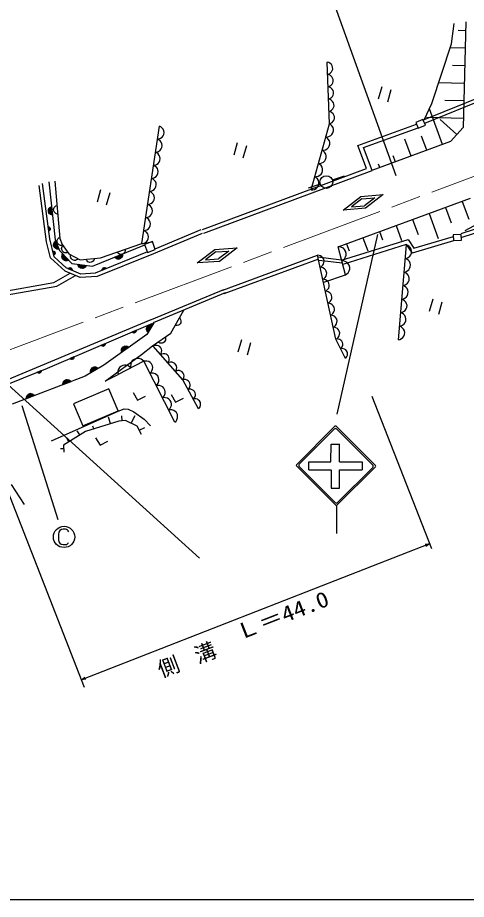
# Model space of a CAD drawing. Units: millimetres, scale not verified. Extents: x 274551 to 914551, y 119061 to 479061.
# Drawn here: x 329977 to 382431, y 304061 to 407203 of the extents above; entities that cross this region are included whole.
import ezdxf
from ezdxf.enums import TextEntityAlignment as Align

# ---------------------------------------------------------------- set-up
doc = ezdxf.new("R2010")
doc.units = ezdxf.units.MM
doc.header["$LTSCALE"] = 1000
doc.linetypes.add('CHAIN', pattern=[18.5, 12, -1.5, 3.5, -1.5])
for name, color, linetype, lineweight in [('M-BGD', 7, 'Continuous', 25), ('M-BMK', 2, 'CHAIN', 13), ('M-TTL-BAND', 7, 'Continuous', 25)]:
    doc.layers.add(name, color=color, linetype=linetype, lineweight=lineweight)
doc.styles.add('ＭＳ ゴシック', font='')
doc.styles.get('ＭＳ ゴシック').set_extended_font_data('MS Gothic')

# ---------------------------------------------------------------- blocks, each defined once
blk = doc.blocks.new('BUHIN52')
at = {"color": 7, "linetype": 'Continuous', "lineweight": 25}
blk.add_lwpolyline([(-212, -774), (-18, -765), (158, -713), (370, -609), (510, -464), (618, -298), (683, -58), (675, 140), (629, 336), (500, 533), (373, 664), (212, 774)], dxfattribs=at)
blk = doc.blocks.new('BUHIN53')
at = {"color": 7, "linetype": 'Continuous', "lineweight": 25}
blk.add_lwpolyline([(25, -721), (189, -661), (327, -570), (480, -424), (561, -262), (610, -91), (602, 133), (542, 300), (450, 456), (286, 591), (143, 669), (-25, 721)], dxfattribs=at)
blk = doc.blocks.new('BUHIN54')
at = {"color": 7, "linetype": 'Continuous', "lineweight": 25}
blk.add_lwpolyline([(281, -566), (390, -459), (467, -336), (536, -164), (542, -6), (519, 148), (432, 324), (323, 436), (194, 526), (14, 575), (-128, 585), (-281, 566)], dxfattribs=at)
blk = doc.blocks.new('BUHIN55')
at = {"color": 7, "linetype": 'Continuous', "lineweight": 25}
blk.add_lwpolyline([(152, -700), (301, -613), (420, -499), (544, -329), (595, -157), (611, 19), (564, 236), (476, 389), (359, 525), (175, 628), (21, 679), (-152, 700)], dxfattribs=at)
blk = doc.blocks.new('BUHIN56')
at = {"color": 7, "linetype": 'Continuous', "lineweight": 25}
blk.add_lwpolyline([(-67, -792), (120, -748), (282, -666), (469, -526), (579, -360), (654, -179), (675, 66), (632, 257), (552, 439), (391, 609), (244, 713), (67, 792)], dxfattribs=at)
blk = doc.blocks.new('BUHIN61')
at = {"color": 7, "linetype": 'Continuous', "lineweight": 25}
blk.add_lwpolyline([(214, -822), (387, -711), (522, -571), (661, -363), (712, -157), (724, 52), (657, 307), (545, 484), (400, 639), (177, 753), (-8, 806), (-214, 822)], dxfattribs=at)
blk = doc.blocks.new('BUHIN70')
at = {"color": 7, "linetype": 'Continuous', "lineweight": 25}
for p, q in [((-346, 881), (-763, -560)), ((343, -880), (760, 561))]:
    blk.add_line(p, q, dxfattribs=at)
blk = doc.blocks.new('BUHIN81')
at = {"color": 7, "linetype": 'Continuous', "lineweight": 25}
blk.add_lwpolyline([(749, 389), (603, 532), (438, 632), (206, 720), (-6, 725), (-211, 689), (-443, 569), (-590, 421), (-708, 246), (-768, 5), (-779, -186), (-749, -389)], dxfattribs=at)
blk = doc.blocks.new('BUHIN82')
at = {"color": 7, "linetype": 'Continuous', "lineweight": 25}
blk.add_lwpolyline([(364, -713), (501, -576), (596, -419), (682, -200), (688, 1), (656, 196), (543, 417), (403, 557), (238, 670), (10, 729), (-171, 740), (-364, 713)], dxfattribs=at)
blk = doc.blocks.new('BUHIN83')
at = {"color": 7, "linetype": 'Continuous', "lineweight": 25}
blk.add_lwpolyline([(436, -492), (517, -355), (561, -211), (584, -19), (547, 142), (481, 290), (346, 443), (207, 526), (51, 582), (-142, 582), (-288, 553), (-436, 492)], dxfattribs=at)
blk = doc.blocks.new('BUHIN84')
at = {"color": 7, "linetype": 'Continuous', "lineweight": 25}
blk.add_lwpolyline([(305, -564), (412, -451), (485, -324), (549, -147), (550, 13), (521, 169), (426, 343), (312, 453), (178, 540), (-6, 583), (-151, 589), (-305, 564)], dxfattribs=at)
blk = doc.blocks.new('BUHIN85')
at = {"color": 7, "linetype": 'Continuous', "lineweight": 25}
blk.add_lwpolyline([(-113, -764), (71, -733), (234, -663), (424, -539), (541, -384), (624, -213), (659, 24), (629, 212), (562, 393), (416, 567), (280, 677), (113, 764)], dxfattribs=at)
blk = doc.blocks.new('BUHIN74')
at = {"color": 7, "linetype": 'Continuous', "lineweight": 25}
blk.add_lwpolyline([(-621, 551), (-98, -339), (819, 134)], dxfattribs=at)
blk = doc.blocks.new('BUHIN114')
at = {"color": 7, "linetype": 'Continuous', "lineweight": 25}
for p, q in [((-466, -111), (421, 228)), ((376, 278), (-465, -44)), ((-452, 28), (316, 322)), ((251, 364), (-428, 104)), ((-394, 184), (171, 400)), ((39, 416), (-309, 283))]:
    blk.add_line(p, q, dxfattribs=at)
blk.add_lwpolyline([(-467, -179), (-471, -57), (-452, 55), (-400, 192), (-319, 287), (-223, 365), (-78, 420), (45, 427), (170, 410), (300, 342), (391, 273), (467, 179)], close=True, dxfattribs=at)
blk = doc.blocks.new('BUHIN115')
at = {"color": 7, "linetype": 'Continuous', "lineweight": 25}
for p, q in [((231, 64), (-206, -122)), ((-183, -146), (232, 31)), ((226, -6), (-152, -167)), ((-119, -186), (216, -44)), ((200, -85), (-78, -203)), ((-12, -209), (160, -136))]:
    blk.add_line(p, q, dxfattribs=at)
blk.add_lwpolyline([(230, 98), (234, 37), (227, -19), (203, -89), (165, -138), (118, -178), (47, -208), (-15, -214), (-77, -208), (-144, -177), (-190, -143), (-230, -98)], close=True, dxfattribs=at)
blk = doc.blocks.new('BUHIN116')
at = {"color": 7, "linetype": 'Continuous', "lineweight": 25}
for p, q in [((232, 61), (-208, -119)), ((-185, -143), (232, 27)), ((226, -9), (-155, -164)), ((-122, -185), (215, -47)), ((199, -88), (-81, -202)), ((-15, -209), (158, -138))]:
    blk.add_line(p, q, dxfattribs=at)
blk.add_lwpolyline([(232, 94), (235, 33), (226, -23), (202, -92), (162, -140), (115, -180), (43, -209), (-18, -214), (-80, -207), (-146, -174), (-192, -140), (-232, -94)], close=True, dxfattribs=at)
blk = doc.blocks.new('BUHIN347')
at = {"color": 7, "linetype": 'Continuous', "lineweight": 25}
blk.add_circle((0, 0), 746, dxfattribs=at)
blk = doc.blocks.new('BUHIN352')
at = {"color": 7, "linetype": 'Continuous', "lineweight": 25}
blk.add_lwpolyline([(550, 594), (500, 712), (412, 800), (294, 869), (150, 906), (-94, 906), (-288, 869), (-488, 731), (-606, 556), (-656, 306), (-656, -306), (-606, -569), (-512, -725), (-331, -856), (-106, -906), (131, -906), (312, -888), (406, -831), (494, -750), (531, -662)], dxfattribs=at)
blk.add_circle((0, 0), 1244, dxfattribs=at)

msp = doc.modelspace()

# ---------------------------------------------------------------- linework, layer by layer
at = {"layer": 'M-BGD'}
for p, q in [((361103, 425098), (374178, 388756)), ((380682, 404153), (381018, 406519)), ((382388, 406706), (382067, 394370)), ((382362, 405678), (381457, 405702)), ((378386, 397178), (380682, 404153)), ((382308, 403622), (380557, 403668)), ((366425, 394786), (366175, 401997)), ((382254, 401566), (380816, 401604)), ((388271, 399649), (377391, 395194)), ((388363, 399255), (377549, 394827)), ((382201, 399510), (379158, 399590)), ((377511, 395262), (378386, 397178)), ((382147, 397454), (379934, 397512)), ((379646, 392364), (378110, 396536)), ((377350, 395290), (376519, 394933)), ((377640, 394614), (377350, 395290)), ((382094, 395398), (377759, 395511)), ((381315, 393536), (379375, 395285)), ((344509, 380763), (346541, 394517)), ((364305, 387043), (366425, 394786)), ((369736, 392264), (376599, 394746)), ((370412, 392003), (376787, 394308)), ((376519, 394933), (376809, 394258)), ((376809, 394258), (377640, 394614)), ((382067, 394370), (380563, 392702)), ((351239, 343972), (296355, 393693)), ((375975, 391014), (375248, 392989)), ((377810, 391689), (377200, 393349)), ((370745, 389550), (369736, 392264)), ((371405, 389332), (370412, 392003)), ((380563, 392702), (371388, 389326)), ((374140, 390338), (373878, 391050)), ((372305, 389663), (372160, 390058)), ((351594, 382419), (370745, 389550)), ((351731, 382006), (371405, 389332)), ((333642, 388008), (334346, 381197)), ((334328, 388090), (334892, 381356)), ((366771, 388217), (368185, 388716)), ((333364, 380994), (332493, 387577)), ((333734, 381339), (332877, 387813)), ((365350, 387736), (363923, 387274)), ((367443, 380400), (382909, 386066)), ((368029, 384692), (370089, 386295)), ((370202, 386003), (369003, 385069)), ((370089, 386295), (372691, 386500)), ((370202, 386003), (371718, 386122)), ((371718, 386122), (370518, 385189)), ((372691, 386500), (370631, 384897)), ((333602, 384748), (333640, 384377)), ((333714, 384269), (333652, 384871)), ((333708, 384940), (333783, 384216)), ((333850, 384173), (333765, 384991)), ((333823, 385037), (333916, 384142)), ((333981, 384124), (333883, 385069)), ((370631, 384897), (368029, 384692)), ((369003, 385069), (370518, 385189)), ((380009, 385004), (380667, 383208)), ((381815, 381956), (391718, 385189)), ((381837, 381502), (391817, 384760)), ((381942, 385712), (382703, 383635)), ((378076, 384295), (379150, 381365)), ((333580, 382739), (333643, 382268)), ((333672, 382285), (333613, 382731)), ((333646, 382716), (333700, 382309)), ((333728, 382335), (333681, 382696)), ((333716, 382670), (333755, 382370)), ((374209, 382879), (374846, 381141)), ((376143, 383587), (376787, 381828)), ((384348, 383414), (382260, 382280)), ((333779, 382433), (333754, 382617)), ((345429, 379417), (351582, 382003)), ((346046, 380148), (351428, 382410)), ((372062, 381820), (367280, 360809)), ((372276, 382171), (372634, 381193)), ((381820, 381846), (380904, 381802)), ((380904, 381802), (380936, 381141)), ((381852, 381185), (381820, 381846)), ((333832, 379092), (333364, 380994)), ((334258, 379209), (333734, 381339)), ((334187, 380611), (334332, 380268)), ((334434, 380187), (334199, 380744)), ((334232, 380826), (334515, 380156)), ((334592, 380134), (334272, 380892)), ((334314, 380953), (334664, 380124)), ((334346, 381197), (334862, 379977)), ((334731, 380125), (334362, 381000)), ((334892, 381356), (335166, 380678)), ((335166, 380678), (335953, 379578)), ((338710, 378140), (344834, 380616)), ((339665, 379115), (344509, 380763)), ((344513, 380790), (345716, 380995)), ((345733, 381001), (344816, 380665)), ((344816, 380665), (345155, 379741)), ((346072, 380077), (345733, 381001)), ((367855, 378816), (375611, 381259)), ((375406, 380670), (368006, 378339)), ((368410, 380754), (368720, 379906)), ((370343, 381462), (370900, 379941)), ((374482, 369527), (375426, 380609)), ((375406, 380670), (376094, 379655)), ((375611, 381259), (376302, 380239)), ((380938, 381100), (376094, 379655)), ((376302, 380239), (380913, 381615)), ((380936, 381141), (381852, 381185)), ((334120, 379900), (334233, 379439)), ((334261, 379458), (334153, 379895)), ((334188, 379885), (334286, 379485)), ((334311, 379515), (334224, 379868)), ((334262, 379846), (334334, 379552)), ((334350, 379617), (334306, 379798)), ((334862, 379977), (336328, 378434)), ((335953, 379578), (337276, 378884)), ((345138, 379789), (339045, 377326)), ((345155, 379741), (346072, 380077)), ((350962, 378514), (353040, 380092)), ((353150, 379799), (351939, 378880)), ((353040, 380092), (355644, 380266)), ((353150, 379799), (354667, 379900)), ((354667, 379900), (353456, 378981)), ((355644, 380266), (353566, 378688)), ((368299, 377112), (367443, 380400)), ((333832, 379092), (335531, 377551)), ((335658, 377940), (334258, 379209)), ((335577, 378771), (335160, 379209)), ((335162, 379298), (335663, 378770)), ((335743, 378777), (335177, 379373)), ((335194, 379445), (335814, 378793)), ((335196, 379081), (335452, 378811)), ((335877, 378818), (335222, 379507)), ((337276, 378884), (339665, 379115)), ((345467, 379433), (339288, 376934)), ((342236, 379498), (341355, 379142)), ((341402, 379094), (342236, 379431)), ((342225, 379359), (341463, 379051)), ((341528, 379010), (342202, 379282)), ((342170, 379202), (341609, 378975)), ((341741, 378961), (342087, 379101)), ((353566, 378688), (350962, 378514)), ((351939, 378880), (353456, 378981)), ((353951, 375314), (365037, 379402)), ((365132, 378966), (354090, 374895)), ((367164, 369600), (365038, 379400)), ((365077, 379220), (367836, 378890)), ((367944, 378475), (365167, 378806)), ((337301, 376792), (335531, 377551)), ((337368, 377206), (335658, 377940)), ((335919, 377861), (336356, 377674)), ((336357, 377708), (335943, 377885)), ((335973, 377907), (336351, 377744)), ((336342, 377782), (336008, 377925)), ((336048, 377942), (336326, 377823)), ((336284, 377875), (336113, 377948)), ((336328, 378434), (338710, 378140)), ((337983, 378167), (337040, 378283)), ((337057, 378218), (337951, 378108)), ((337906, 378051), (337089, 378151)), ((337126, 378084), (337848, 377995)), ((337781, 377940), (337181, 378014)), ((337290, 377938), (337659, 377892)), ((340266, 377887), (339849, 377719)), ((339849, 377685), (340289, 377863)), ((339855, 377755), (340236, 377909)), ((340203, 377929), (339866, 377793)), ((339882, 377833), (340163, 377946)), ((340096, 377953), (339924, 377884)), ((334224, 376214), (336130, 377295)), ((334572, 375790), (336753, 377027)), ((339288, 376934), (337301, 376792)), ((339045, 377326), (337368, 377206)), ((365760, 376267), (368302, 377101)), ((326309, 374349), (334572, 375790)), ((326474, 374862), (334224, 376214)), ((345611, 371882), (354077, 375408)), ((354234, 374995), (345803, 371483)), ((347868, 370297), (349416, 372988)), ((327536, 364320), (345599, 371877)), ((333448, 366218), (345767, 371457)), ((345884, 371517), (345061, 370137)), ((345049, 370727), (345359, 371247)), ((345245, 371178), (345054, 370858)), ((345445, 371268), (345072, 370644)), ((345100, 370569), (345521, 371275)), ((345595, 371277), (345134, 370504)), ((345175, 370451), (345662, 371267)), ((345747, 368800), (347868, 370297)), ((345061, 370137), (340058, 366569)), ((368288, 367337), (367164, 369600)), ((342115, 368266), (342784, 368743)), ((342711, 368768), (342119, 368346)), ((342853, 368716), (342120, 368193)), ((342132, 368431), (342624, 368783)), ((342136, 368128), (342910, 368679)), ((342492, 368765), (342189, 368549)), ((344450, 367813), (345742, 368795)), ((349296, 364834), (345804, 368774)), ((340212, 364688), (344450, 367813)), ((327835, 363933), (333448, 366218)), ((340058, 366569), (337870, 365254)), ((338514, 365860), (339219, 366283)), ((339285, 366250), (338514, 365787)), ((339148, 366314), (338524, 365939)), ((338524, 365720), (339339, 366209)), ((338544, 366023), (339062, 366335)), ((338929, 366328), (338610, 366136)), ((344712, 367006), (341717, 365450)), ((348356, 359874), (344712, 367006)), ((337870, 365254), (329338, 361988)), ((341704, 365431), (340212, 364688)), ((351125, 361453), (349296, 364834)), ((340638, 363779), (336500, 362019)), ((341728, 361218), (340638, 363779)), ((337798, 328825), (324829, 362047)), ((371373, 362933), (378339, 345090)), ((330475, 361824), (334678, 348493)), ((333922, 357702), (341740, 361174)), ((336500, 362019), (337590, 359457)), ((337590, 359457), (341728, 361218)), ((341716, 361164), (342438, 361428)), ((342438, 361428), (342891, 361417)), ((342891, 361417), (343555, 361075)), ((343555, 361075), (344777, 360216)), ((341813, 360017), (337899, 358790)), ((340835, 359710), (340599, 360461)), ((342603, 360076), (341813, 360017)), ((342208, 360046), (342164, 360638)), ((343930, 359420), (342603, 360076)), ((343267, 359748), (343714, 360653)), ((344777, 360216), (345514, 359453)), ((338878, 359097), (338774, 359426)), ((344449, 358449), (343930, 359420)), ((344190, 358934), (344831, 359277)), ((367064, 359399), (362562, 354897)), ((366994, 359074), (362888, 354968)), ((371808, 354798), (367206, 359399)), ((371482, 354868), (367277, 359074)), ((337899, 358790), (335329, 357191)), ((335971, 357591), (335714, 358005)), ((337256, 358390), (336947, 358887)), ((335329, 357191), (335389, 356372)), ((366590, 355259), (366612, 357324)), ((366612, 357324), (367611, 357324)), ((367611, 355259), (367611, 357324)), ((335359, 356782), (334969, 356753)), ((364003, 355259), (366590, 355259)), ((364003, 354306), (364003, 355259)), ((367611, 355259), (370244, 355259)), ((370244, 355259), (370244, 354306)), ((362562, 354756), (367164, 350154)), ((362888, 354685), (367093, 350479)), ((364003, 354306), (366579, 354306)), ((366612, 354306), (366612, 352173)), ((367306, 350154), (371808, 354656)), ((371482, 354586), (367376, 350479)), ((367611, 352173), (367611, 354306)), ((367611, 354306), (370244, 354306)), ((329204, 352577), (330727, 350234)), ((366612, 352173), (367611, 352173)), ((367236, 350125), (367236, 346850)), ((378124, 345641), (337434, 329757))]:
    msp.add_line(p, q, dxfattribs=at)
for points in [[(334045, 384105), (333927, 384133), (333824, 384180), (333704, 384266), (333633, 384369), (333584, 384482), (333568, 384636), (333593, 384757), (333642, 384873), (333741, 384981), (333832, 385051), (333942, 385100)], [(333548, 382748), (333607, 382735), (333659, 382713), (333720, 382672), (333757, 382621), (333784, 382566), (333794, 382489), (333783, 382428), (333760, 382370), (333712, 382314), (333668, 382278), (333613, 382252)], [(334799, 380126), (334677, 380118), (334565, 380133), (334426, 380180), (334328, 380258), (334247, 380352), (334187, 380495), (334176, 380618), (334188, 380742), (334252, 380875), (334318, 380968), (334410, 381048)], [(334087, 379905), (334147, 379899), (334201, 379883), (334266, 379848), (334309, 379802), (334341, 379750), (334359, 379674), (334355, 379613), (334339, 379552), (334298, 379492), (334257, 379451), (334206, 379419)], [(335939, 378843), (335829, 378793), (335718, 378767), (335571, 378762), (335452, 378801), (335344, 378860), (335237, 378972), (335183, 379083), (335151, 379204), (335164, 379351), (335193, 379461), (335251, 379568)], [(342236, 379566), (342242, 379444), (342225, 379332), (342176, 379194), (342097, 379097), (342002, 379018), (341858, 378960), (341735, 378951), (341610, 378965), (341479, 379030), (341387, 379098), (341309, 379191)], [(335895, 377838), (335936, 377883), (335982, 377916), (336049, 377947), (336111, 377953), (336172, 377947), (336244, 377917), (336290, 377876), (336329, 377827), (336352, 377757), (336360, 377701), (336355, 377641)], [(338015, 378226), (337962, 378117), (337893, 378027), (337782, 377930), (337666, 377884), (337545, 377861), (337391, 377880), (337279, 377931), (337177, 378004), (337094, 378126), (337046, 378230), (337023, 378348)], [(339849, 377651), (339846, 377712), (339855, 377768), (339879, 377837), (339919, 377886), (339966, 377925), (340038, 377954), (340100, 377959), (340162, 377952), (340228, 377919), (340274, 377885), (340313, 377839)], [(345216, 370397), (345138, 370491), (345084, 370590), (345039, 370730), (345044, 370855), (345072, 370975), (345151, 371109), (345244, 371190), (345352, 371254), (345496, 371281), (345610, 371283), (345728, 371256)], [(342152, 368062), (342118, 368179), (342108, 368292), (342124, 368438), (342179, 368551), (342252, 368650), (342379, 368740), (342496, 368777), (342620, 368792), (342764, 368759), (342869, 368715), (342966, 368643)], [(338535, 365654), (338510, 365773), (338509, 365886), (338536, 366031), (338600, 366139), (338681, 366231), (338814, 366311), (338934, 366340), (339059, 366345), (339199, 366301), (339301, 366248), (339392, 366169)]]:
    msp.add_lwpolyline(points, close=True, dxfattribs=at)
for points in [[(334651, 384225), (334533, 384255), (334431, 384307), (334314, 384392), (334245, 384497), (334200, 384611), (334187, 384765), (334212, 384885), (334263, 385000), (334364, 385106), (334456, 385174), (334568, 385221)], [(335216, 380553), (335095, 380547), (334982, 380566), (334844, 380613), (334747, 380693), (334671, 380789), (334613, 380932), (334601, 381054), (334615, 381179), (334681, 381310), (334749, 381403), (334841, 381480)], [(335850, 379721), (335733, 379687), (335619, 379679), (335475, 379692), (335362, 379746), (335265, 379822), (335175, 379948), (335135, 380064), (335120, 380188), (335152, 380331), (335197, 380437), (335268, 380534)], [(342561, 380100), (342560, 379978), (342534, 379867), (342480, 379732), (342395, 379640), (342295, 379569), (342148, 379519), (342026, 379514), (341902, 379535), (341775, 379608), (341687, 379681), (341614, 379778)], [(337057, 378999), (336968, 378916), (336870, 378857), (336735, 378804), (336609, 378802), (336489, 378825), (336352, 378897), (336264, 378983), (336194, 379087), (336159, 379230), (336151, 379344), (336171, 379463)], [(338968, 379048), (338939, 378929), (338889, 378826), (338805, 378708), (338701, 378638), (338588, 378591), (338433, 378577), (338313, 378600), (338198, 378649), (338090, 378749), (338021, 378841), (337973, 378952)], [(348891, 372076), (348971, 371984), (349025, 371883), (349073, 371746), (349070, 371621), (349042, 371502), (348965, 371367), (348876, 371283), (348769, 371218), (348625, 371188), (348511, 371184), (348392, 371209)], [(347216, 369837), (347249, 369720), (347257, 369606), (347242, 369461), (347187, 369349), (347111, 369252), (346985, 369163), (346868, 369124), (346744, 369110), (346601, 369143), (346496, 369188), (346399, 369261)], [(377606, 345593), (378124, 345641), (377710, 345327)], [(337952, 329805), (337434, 329757), (337848, 330071)]]:
    msp.add_lwpolyline(points, dxfattribs=at)
for centre, radius, start, end in [((367135, 358933), 200, 45, 135), ((367135, 359329), 100, 45, 135), ((362633, 354827), 100, 135, 225), ((363029, 354827), 200, 135, 225), ((371341, 354727), 200, 315, 45), ((371737, 354727), 100, 315, 45), ((367235, 350621), 200, 225, 315), ((367235, 350225), 100, 225, 315)]:
    msp.add_arc(centre, radius, start, end, dxfattribs=at)
at = {"layer": 'M-BMK'}
msp.add_line((326397, 367376), (387388, 390159), dxfattribs=at)
at = {"layer": 'M-TTL-BAND'}
msp.add_line((274551, 304061), (813551, 304061), dxfattribs=at)

# ---------------------------------------------------------------- block references
at = {"layer": 'M-BGD'}
for name, p in [('BUHIN53', (366200, 401276)), ('BUHIN53', (366250, 399834)), ('BUHIN53', (366300, 398391)), ('BUHIN70', (372890, 398224)), ('BUHIN53', (366350, 396949)), ('BUHIN53', (366400, 395507)), ('BUHIN85', (346429, 393753)), ('BUHIN52', (366213, 394012)), ('BUHIN85', (346203, 392225)), ('BUHIN52', (365789, 392463)), ('BUHIN70', (356000, 391685)), ('BUHIN85', (345977, 390697)), ('BUHIN52', (365365, 390914)), ('BUHIN85', (345751, 389169)), ('BUHIN52', (364941, 389366)), ('BUHIN85', (345525, 387640)), ('BUHIN52', (364517, 387817)), ('BUHIN347', (366064, 387968)), ('BUHIN70', (340018, 386174)), ('BUHIN85', (345300, 386112)), ('BUHIN85', (345074, 384584)), ('BUHIN85', (344848, 383056)), ('BUHIN85', (344622, 381528)), ('BUHIN56', (375359, 379818)), ('BUHIN61', (367657, 379578)), ('BUHIN55', (365190, 378700)), ('BUHIN61', (368085, 377934)), ('BUHIN56', (375224, 378234)), ('BUHIN55', (365493, 377300)), ('BUHIN55', (365797, 375900)), ('BUHIN56', (375089, 376651)), ('BUHIN56', (374954, 375068)), ('BUHIN55', (366101, 374500)), ('BUHIN55', (366404, 373100)), ('BUHIN56', (374819, 373485)), ('BUHIN70', (378859, 373380)), ('BUHIN55', (366708, 371700)), ('BUHIN56', (374684, 371902)), ('BUHIN115', (343592, 370532)), ('BUHIN55', (367012, 370300)), ('BUHIN56', (374549, 370318)), ('BUHIN70', (356487, 368639)), ('BUHIN54', (367445, 369035)), ('BUHIN115', (339970, 368992)), ('BUHIN83', (346241, 368282)), ('BUHIN54', (368007, 367903)), ('BUHIN115', (336331, 367444)), ('BUHIN81', (343963, 366617)), ('BUHIN83', (347114, 367297)), ('BUHIN81', (342466, 365839)), ('BUHIN82', (345077, 366293)), ('BUHIN83', (347987, 366312)), ('BUHIN116', (332492, 365829)), ('BUHIN82', (345805, 364866)), ('BUHIN83', (348860, 365327)), ('BUHIN114', (335737, 364437)), ('BUHIN82', (346534, 363440)), ('BUHIN84', (349601, 364271)), ('BUHIN114', (331471, 362804)), ('BUHIN74', (344085, 362788)), ('BUHIN74', (348540, 362568)), ('BUHIN84', (350210, 363143)), ('BUHIN82', (347263, 362013)), ('BUHIN84', (350820, 362016)), ('BUHIN82', (347992, 360587)), ('BUHIN74', (339712, 357518)), ('BUHIN352', (335402, 346464))]:
    msp.add_blockref(name, p, dxfattribs=at)

# ---------------------------------------------------------------- texts
at = {"layer": 'M-BGD', "style": 'ＭＳ ゴシック', "width": 1.15}
msp.add_text('Ｌ＝44.0', height=1833, rotation=21.3, dxfattribs=at).set_placement((356070, 333811), align=Align.BOTTOM_LEFT)
at = {"layer": 'M-BGD', "insert": (346837, 329792), "char_height": 1833, "attachment_point": 7, "rotation": 20.9, "style": 'ＭＳ ゴシック'}
msp.add_mtext('\\T1.84;側溝', dxfattribs=at)

doc.saveas('drawing.dxf')
